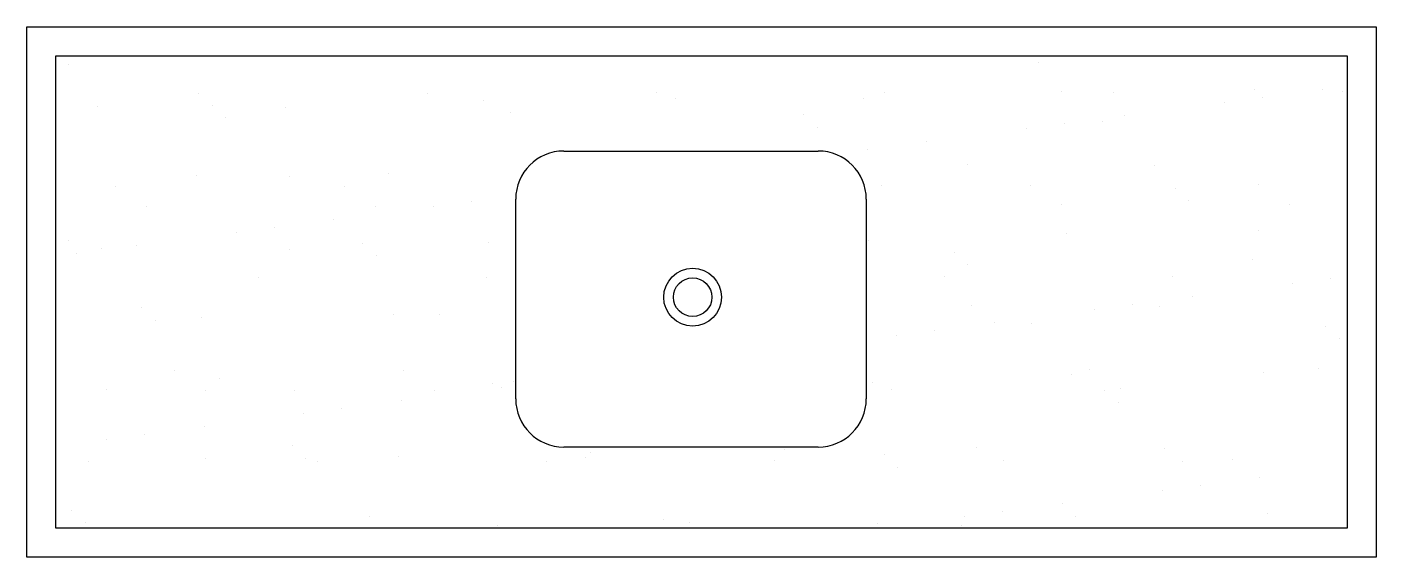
# Model space of a CAD drawing. Extents: x -1.25 to 0.15, y 0.15 to 0.7.
import ezdxf

# ---------------------------------------------------------------- set-up
doc = ezdxf.new("R2010")
doc.units = 0
doc.header["$LTSCALE"] = 0.03
doc.header["$MEASUREMENT"] = 0
doc.layers.add('MOBILIAS', color=7, linetype='CONTINUOUS')

msp = doc.modelspace()

# ---------------------------------------------------------------- linework, layer by layer
at = {"layer": 'MOBILIAS', "linetype": 'CONTINUOUS'}
for p, q in [((-1.2516, 0.7), (0.1484, 0.7)), ((-1.2516, 0.15), (-1.2516, 0.7)), ((0.1484, 0.7), (0.1484, 0.15)), ((-1.2216, 0.67), (0.1184, 0.67)), ((-1.2216, 0.18), (-1.2216, 0.67)), ((-1.2084, 0.6612), (-1.2084, 0.6612)), ((-0.2022, 0.6631), (-0.2022, 0.6631)), ((0.0932, 0.6692), (0.0932, 0.6692)), ((0.1184, 0.67), (0.1184, 0.18)), ((-1.0733, 0.6307), (-1.0733, 0.6307)), ((-0.836, 0.6311), (-0.836, 0.6311)), ((-0.5987, 0.6316), (-0.5987, 0.6316)), ((-0.3614, 0.632), (-0.3614, 0.632)), ((-0.1776, 0.6327), (-0.1776, 0.6327)), ((-0.1241, 0.6324), (-0.1241, 0.6324)), ((0.0218, 0.6352), (0.0218, 0.6352)), ((0.0925, 0.6352), (0.0925, 0.6352)), ((0.1132, 0.6329), (0.1132, 0.6329)), ((-1.1786, 0.6172), (-1.1786, 0.6172)), ((-1.0596, 0.6185), (-1.0596, 0.6185)), ((-0.9836, 0.6162), (-0.9836, 0.6162)), ((-0.7778, 0.6237), (-0.7778, 0.6237)), ((-0.5784, 0.6262), (-0.5784, 0.6262)), ((-0.3835, 0.6253), (-0.3835, 0.6253)), ((-0.0091, 0.6218), (-0.0091, 0.6218)), ((0.0306, 0.6271), (0.0306, 0.6271)), ((-1.0456, 0.6056), (-1.0456, 0.6056)), ((-0.7502, 0.6117), (-0.7502, 0.6117)), ((-0.4453, 0.6091), (-0.4453, 0.6091)), ((-0.1359, 0.6024), (-0.1359, 0.6024)), ((-0.1126, 0.6082), (-0.1126, 0.6082)), ((-0.4313, 0.5962), (-0.4313, 0.5962)), ((-0.2142, 0.5948), (-0.2142, 0.5948)), ((-0.1745, 0.6001), (-0.1745, 0.6001)), ((-0.3177, 0.5812), (-0.3177, 0.5812)), ((-0.6944, 0.5713), (-0.4306, 0.5713)), ((-0.3796, 0.5731), (-0.3796, 0.5731)), ((-0.8761, 0.5483), (-0.8761, 0.5483)), ((-0.2759, 0.5573), (-0.2759, 0.5573)), ((-0.081, 0.5564), (-0.081, 0.5564)), ((-1.1596, 0.5341), (-1.1596, 0.5341)), ((-1.0755, 0.5457), (-1.0755, 0.5457)), ((-0.9793, 0.5448), (-0.9793, 0.5448)), ((-0.9223, 0.5345), (-0.9223, 0.5345)), ((-0.365, 0.5355), (-0.365, 0.5355)), ((-0.2104, 0.5358), (-0.2104, 0.5358)), ((-0.06, 0.5329), (-0.06, 0.5329)), ((0.0269, 0.5362), (0.0269, 0.5362)), ((-0.7899, 0.519), (-0.7899, 0.519)), ((-0.7444, 0.3141), (-0.7444, 0.5213)), ((-0.3806, 0.5213), (-0.3806, 0.3141)), ((-0.046, 0.52), (-0.046, 0.52)), ((-1.1274, 0.5136), (-1.1274, 0.5136)), ((-0.8901, 0.514), (-0.8901, 0.514)), ((-0.8295, 0.5138), (-0.8295, 0.5138)), ((-0.1782, 0.5153), (-0.1782, 0.5153)), ((0.0591, 0.5157), (0.0591, 0.5157)), ((-0.995, 0.492), (-0.995, 0.492)), ((-0.933, 0.5002), (-0.933, 0.5002)), ((-1.2083, 0.478), (-1.2083, 0.478)), ((-1.0346, 0.4868), (-1.0346, 0.4868)), ((-0.773, 0.4768), (-0.773, 0.4768)), ((-0.3787, 0.4784), (-0.3787, 0.4784)), ((-0.1728, 0.4859), (-0.1728, 0.4859)), ((0.0266, 0.4884), (0.0266, 0.4884)), ((-1.2001, 0.465), (-1.2001, 0.465)), ((-1.1738, 0.4704), (-1.1738, 0.4704)), ((-1.1381, 0.4732), (-1.1381, 0.4732)), ((-0.9788, 0.4694), (-0.9788, 0.4694)), ((-0.9034, 0.4753), (-0.9034, 0.4753)), ((-0.8894, 0.4625), (-0.8894, 0.4625)), ((-0.2891, 0.466), (-0.2891, 0.466)), ((-0.2751, 0.4531), (-0.2751, 0.4531)), ((0.0203, 0.4592), (0.0203, 0.4592)), ((-1.0118, 0.4399), (-1.0118, 0.4399)), ((-0.7745, 0.4403), (-0.7745, 0.4403)), ((-0.2999, 0.4412), (-0.2999, 0.4412)), ((-0.0626, 0.4416), (-0.0626, 0.4416)), ((0.1008, 0.439), (0.1008, 0.439)), ((-0.0423, 0.4202), (-0.0423, 0.4202)), ((0.0612, 0.4338), (0.0612, 0.4338)), ((-1.1325, 0.4085), (-1.1325, 0.4085)), ((-0.2711, 0.4105), (-0.2711, 0.4105)), ((-0.1439, 0.4068), (-0.1439, 0.4068)), ((-0.1043, 0.412), (-0.1043, 0.412)), ((-0.0762, 0.4095), (-0.0762, 0.4095)), ((-1.1185, 0.3956), (-1.1185, 0.3956)), ((-1.0707, 0.3989), (-1.0707, 0.3989)), ((-0.8713, 0.4015), (-0.8713, 0.4015)), ((-0.8231, 0.4017), (-0.8231, 0.4017)), ((-0.2474, 0.3932), (-0.2474, 0.3932)), ((-0.2088, 0.3924), (-0.2088, 0.3924)), ((-0.349, 0.3798), (-0.349, 0.3798)), ((-0.3094, 0.385), (-0.3094, 0.385)), ((0.0961, 0.3897), (0.0961, 0.3897)), ((0.1102, 0.3769), (0.1102, 0.3769)), ((-1.098, 0.3432), (-1.098, 0.3432)), ((-0.8607, 0.3437), (-0.8607, 0.3437)), ((-0.168, 0.339), (-0.168, 0.339)), ((-0.1488, 0.345), (-0.1488, 0.345)), ((0.0314, 0.3416), (0.0314, 0.3416)), ((0.0885, 0.3454), (0.0885, 0.3454)), ((-1.169, 0.3235), (-1.169, 0.3235)), ((-1.0659, 0.3228), (-1.0659, 0.3228)), ((-1.0522, 0.3348), (-1.0522, 0.3348)), ((-0.974, 0.3226), (-0.974, 0.3226)), ((-0.8286, 0.3232), (-0.8286, 0.3232)), ((-0.7682, 0.33), (-0.7682, 0.33)), ((-0.7593, 0.3258), (-0.7593, 0.3258)), ((-0.7472, 0.3322), (-0.7472, 0.3322)), ((-0.3739, 0.3316), (-0.3739, 0.3316)), ((-0.354, 0.3241), (-0.354, 0.3241)), ((-0.1329, 0.3229), (-0.1329, 0.3229)), ((-0.1167, 0.3245), (-0.1167, 0.3245)), ((-0.8628, 0.3122), (-0.8628, 0.3122)), ((-0.1189, 0.31), (-0.1189, 0.31)), ((-0.9644, 0.2988), (-0.9644, 0.2988)), ((-0.9247, 0.304), (-0.9247, 0.304)), ((-1.0679, 0.2851), (-1.0679, 0.2851)), ((-1.1695, 0.2718), (-1.1695, 0.2718)), ((-1.1298, 0.277), (-1.1298, 0.277)), ((-1.0659, 0.2521), (-1.0659, 0.2521)), ((-0.9763, 0.2653), (-0.9763, 0.2653)), ((-0.9623, 0.2525), (-0.9623, 0.2525)), ((-0.8665, 0.2546), (-0.8665, 0.2546)), ((-0.4306, 0.2641), (-0.6944, 0.2641)), ((-0.6715, 0.2537), (-0.6715, 0.2537)), ((-0.6669, 0.2586), (-0.6669, 0.2586)), ((-0.4657, 0.2611), (-0.4657, 0.2611)), ((-0.362, 0.256), (-0.362, 0.256)), ((-0.2663, 0.2637), (-0.2663, 0.2637)), ((-0.0714, 0.2627), (-0.0714, 0.2627)), ((-1.1875, 0.2487), (-1.1875, 0.2487)), ((-0.9502, 0.2491), (-0.9502, 0.2491)), ((-0.7129, 0.2495), (-0.7129, 0.2495)), ((-0.4756, 0.2499), (-0.4756, 0.2499)), ((-0.348, 0.2431), (-0.348, 0.2431)), ((-0.2383, 0.2504), (-0.2383, 0.2504)), ((-0.0526, 0.2493), (-0.0526, 0.2493)), ((-0.001, 0.2508), (-0.001, 0.2508)), ((0.0279, 0.2321), (0.0279, 0.2321)), ((-0.0737, 0.2187), (-0.0737, 0.2187)), ((-0.034, 0.224), (-0.034, 0.224)), ((-1.2054, 0.1985), (-1.2054, 0.1985)), ((-0.2391, 0.197), (-0.2391, 0.197)), ((-0.1772, 0.2051), (-0.1772, 0.2051)), ((-1.1913, 0.1856), (-1.1913, 0.1856)), ((-0.896, 0.1917), (-0.896, 0.1917)), ((-0.7634, 0.1832), (-0.7634, 0.1832)), ((-0.5911, 0.1891), (-0.5911, 0.1891)), ((-0.564, 0.1857), (-0.564, 0.1857)), ((-0.3691, 0.1848), (-0.3691, 0.1848)), ((-0.2817, 0.1824), (-0.2817, 0.1824)), ((-0.2788, 0.1917), (-0.2788, 0.1917)), ((-0.1632, 0.1922), (-0.1632, 0.1922)), ((0.0362, 0.1948), (0.0362, 0.1948)), ((0.1184, 0.18), (-1.2216, 0.18)), ((0.1484, 0.15), (-1.2516, 0.15))]:
    msp.add_line(p, q, dxfattribs=at)
for radius in [0.03, 0.02]:
    msp.add_circle((-0.5608, 0.4196), radius, dxfattribs=at)
for centre, start, end in [((-0.6944, 0.5213), 90, 180), ((-0.4306, 0.5213), 0, 90), ((-0.6944, 0.3141), 180, 270), ((-0.4306, 0.3141), 270, 0)]:
    msp.add_arc(centre, 0.05, start, end, dxfattribs=at)

doc.saveas('drawing.dxf')
